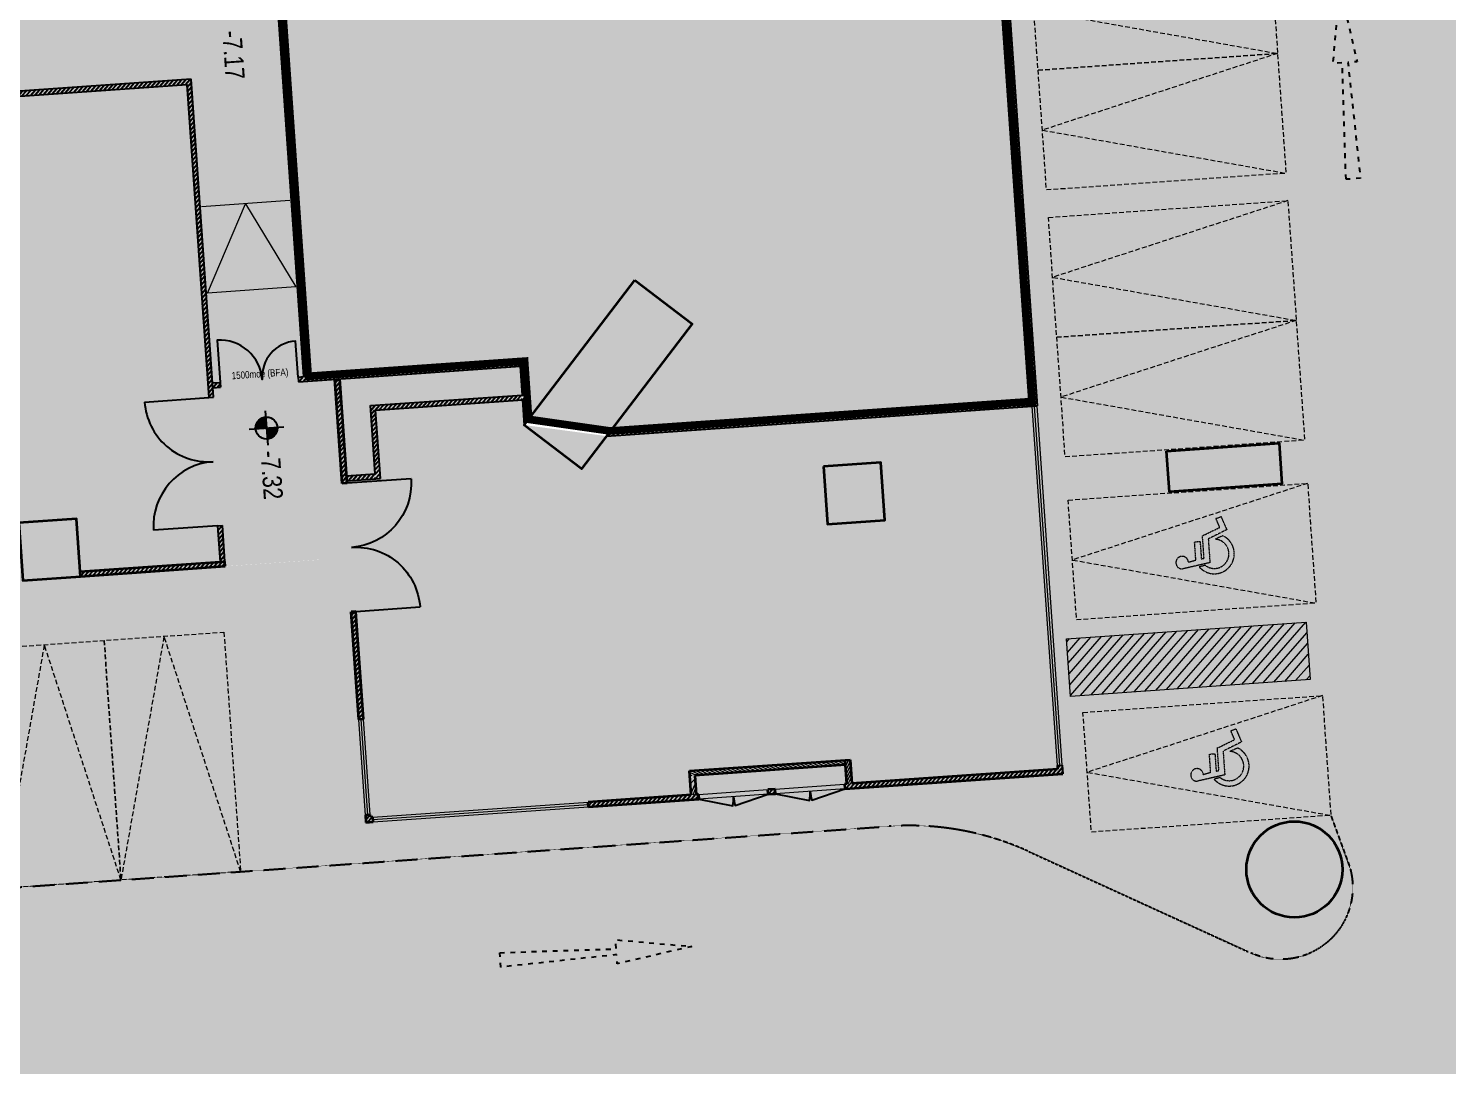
# Model space of a CAD drawing. Header units: millimetres. Extents: x 834311283 to 834708468, y 817882832 to 818197366.
# Drawn here: x 834584024 to 834613586, y 818077712 to 818099307 of the extents above; entities that cross this region are included whole.
import ezdxf

# ---------------------------------------------------------------- set-up
doc = ezdxf.new("R2010")
doc.units = ezdxf.units.MM
doc.header["$LTSCALE"] = 3
for name, pattern in [('ADRG-WORKS-B02$0$Hidden', [2.25, 1, -1.25]), ('B0701', [2.34375, 1.5625, -0.78125]), ('DASHED2', [0.375, 0.25, -0.125]), ('DIVIDE', [1.25, 0.5, -0.25, 0, -0.25, 0, -0.25])]:
    doc.linetypes.add(name, pattern=pattern)
for name, color, linetype in [('_DEVELOPMENT BOUNDARY', 96, 'DIVIDE'), ('_SUBLEASE LINE', 10, 'DIVIDE'), ('ADRG-WORKS-B02$0$ARG832_', 8, 'Continuous'), ('BD-CB-SOLID-DH', 251, 'Continuous'), ('UAJ-00XREF', 7, 'Continuous'), ('UAJ-93ROAD', 7, 'Continuous')]:
    doc.layers.add(name, color=color, linetype=linetype)
for name, color, linetype, lineweight in [('Hatch (LTC&CB)', 252, 'Continuous', 35), ('HATCH-SUBLEASE', 241, 'Continuous', 5), ('UAJ-00ANNO-t', 7, 'Continuous', 5), ('UAJ-05SYMB', 7, 'Continuous', 5), ('UAJ-22INWA', 6, 'Continuous', 35), ('UAJ-22INWA-bw', 3, 'Continuous', 35), ('UAJ-22INWA-h', 251, 'Continuous', 9), ('UAJ-22INWA-rc', 6, 'Continuous', 35), ('UAJ-23FLOR-a', 1, 'Continuous', 13), ('UAJ-23FLOR-h', 251, 'Continuous', 9), ('UAJ-24STAI-a', 9, 'Continuous', 13), ('UAJ-28STRU', 6, 'Continuous', 35), ('UAJ-32INFR', 7, 'Continuous', 25), ('UAJ-57AIR', 1, 'Continuous', 13)]:
    doc.layers.add(name, color=color, linetype=linetype, lineweight=lineweight)
doc.layers.add('UAJ-01LAYO-$', color=32, linetype='Continuous', lineweight=5, plot=False)
doc.styles.add('3A35X-MAGP-P-B02-0$0$Kowloon_standard', font='arial.ttf', dxfattribs={"width": 0.8, "height": 2.5})
doc.styles.add('Kowloon_standard', font='arial.ttf', dxfattribs={"width": 0.8, "height": 2.5})
pattern_1 = [(48.98824288196197, (834613589.6535773, 818127405.0974233), (-47.91550873736223, 41.6695815006554), [])]
pattern_2 = [(48.98824288196197, (833573439.664471, 817701771.387095), (-47.91550873736223, 41.6695815006554), [])]
pattern_3 = [(48.99352336538665, (834571418.315002, 818089075.3701197), (-47.9193488784115, 41.66516534311465), [])]

# ---------------------------------------------------------------- blocks, each defined once
blk = doc.blocks.new('ADRG-WORKS-B02$0$AR-01_1')
at = {"linetype": 'ByBlock', "lineweight": -2}
blk.add_hatch(color=0, dxfattribs=at).paths.add_polyline_path([(-4.572, 0), (-1.828800000014193, 73.914), (-7.620000000014193, 73.914), (7.0967e-12, 121.92), (7.62000000002129, 73.91400000004259), (1.8288, 73.914), (4.571999999992904, 1.41934e-11)])
at = {"color": 0, "linetype": 'ByBlock', "lineweight": -2, "flags": 128}
blk.add_lwpolyline([(4.571999999992904, 1.41934e-11), (1.828799999992903, 73.9139999999858), (7.620000000007098, 73.9140000000142), (7.0967e-12, 121.92), (-7.62, 73.914), (-1.828800000007096, 73.914), (-4.572, -1.41934e-11), (4.571999999992904, 1.41934e-11)], close=True, dxfattribs=at)
blk = doc.blocks.new('ADRG-WORKS-B02$0$car2x5_2')
at = {"layer": 'UAJ-05SYMB', "linetype": 'DASHED2', "lineweight": -2, "ltscale": 4, "flags": 128}
blk.add_lwpolyline([(0, 4.435e-13), (-8.871e-13, 152.4000000000004), (76.19999999999912, 152.4000000000004), (76.2, 4.435e-13), (0, 4.435e-13)], close=True, dxfattribs=at)
blk.add_lwpolyline([(-8.871e-13, 152.4000000000004), (38.1, 4.435e-13), (76.19999999999912, 152.4000000000004)], dxfattribs=at)
blk = doc.blocks.new('*U163')
at = {"layer": 'UAJ-22INWA-h'}
h = blk.add_hatch(dxfattribs=at)
h.set_pattern_fill('ANSI31', color=256, scale=20)
h.set_pattern_definition([(45, (-100.000002216827, 3596.092231312829), (-44.90128060534576, 44.90128060534577), [])])
h.paths.add_polyline_path([(-3.097114813499502e-07, 2098.046170526934), (1.19441978085888e-07, 2498.046061831784), (99.99999821209335, 2498.046061533761), (99.99999825977704, 2098.046170586539)])
at = {"layer": 'UAJ-22INWA'}
for p, q in [((-1.606998694179508e-07, 2098.046170754812), (-3.553009825081219e-08, 2598.046060405723)), ((99.99999828659912, 2498.046061475174), (99.99999824487588, 2098.046170644408))]:
    blk.add_line(p, q, dxfattribs=at)
blk = doc.blocks.new('*U173')
at = {"layer": 'UAJ-22INWA-h'}
h = blk.add_hatch(dxfattribs=at)
h.set_pattern_fill('ANSI31', color=256, scale=20)
h.set_pattern_definition([(45, (-100.0000025565734, 6446.092338810302), (-44.90128060534576, 44.90128060534577), [])])
h.paths.add_polyline_path([(-3.097114813499502e-07, 2098.046170526934), (-2.20304428921736e-07, 5348.046169329256), (99.99999787234694, 5348.046169031233), (99.99999825977704, 2098.046170586539)])
at = {"layer": 'UAJ-22INWA'}
for p, q in [((-1.606998694179508e-07, 2098.046170754812), (-3.752765052584361e-07, 5448.046167903196)), ((99.99999794685272, 5348.046168972646), (99.99999823593518, 2198.046168712182))]:
    blk.add_line(p, q, dxfattribs=at)
blk = doc.blocks.new('*U174')
at = {"layer": 'UAJ-22INWA-h'}
h = blk.add_hatch(dxfattribs=at)
h.set_pattern_fill('ANSI31', color=256, scale=20)
h.set_pattern_definition([(45, (-100.0000022287479, 3696.092233617589), (-44.90128060534576, 44.90128060534577), [])])
h.paths.add_polyline_path([(-3.097114813499502e-07, 2098.046170526934), (1.075210604994936e-07, 2598.046064136544), (99.99999820017243, 2598.046063838521), (99.99999825977704, 2098.046170586539)])
at = {"layer": 'UAJ-22INWA'}
for p, q in [((-1.606998694179508e-07, 2098.046170754812), (-4.149055144359762e-08, 2598.046064094756)), ((99.9999982746782, 2598.046063779934), (99.99999824487588, 2098.046170644408))]:
    blk.add_line(p, q, dxfattribs=at)
blk = doc.blocks.new('DD2675')
at = {"layer": 'UAJ-32INFR'}
for p, q in [((-1.192092895507812e-07, 1.192092895507812e-07), (-1.192092895507812e-07, 1337.5)), ((2674.999999880791, 1337.499999642372), (2674.999999761581, -2.384185791015625e-07))]:
    blk.add_line(p, q, dxfattribs=at)
for centre, radius, start, end in [((-1.192092895507812e-07, 1.192092895507812e-07), 1337.499999988239, 0, 90), ((2674.999999761581, -2.384185791015625e-07), 1337.49999986932, 90, 180)]:
    blk.add_arc(centre, radius, start, end, dxfattribs=at)
blk = doc.blocks.new('D1500MOE (BFA)')
at = {"layer": 'UAJ-32INFR', "flags": 128}
blk.add_lwpolyline([(1630.000000596046, 0.0007719993591308594), (1629.999315142632, 750.0007724761963, 0.4142135515998225), (880.0000001192093, 0.0001140832901000977, 0.4142089849156734), (0.01363801956176758, 880.0000001192093), (-2.384185791015625e-07, 1.192092895507812e-07)], format="xyb", dxfattribs=at)
at = {"layer": 'UAJ-01LAYO-$', "insert": (251.3905324935913, 197.0507344007492), "char_height": 149.9999999999999, "width": 1373.922532418845, "attachment_point": 1, "rotation": 5.22413445735313e-05, "style": 'Kowloon_standard'}
blk.add_mtext('1500moe (BFA)', dxfattribs=at)
blk = doc.blocks.new('DA1450')
at = {"layer": 'UAJ-32INFR', "flags": 128}
blk.add_lwpolyline([(0, 2.384185791015625e-07), (700.2966660261154, 187.6421583890915, -0.06554346351318398), (724.9999998807907, -0.001707553863525391, -0.065543460891712), (749.7042177915573, 187.6420420408249), (1450, -0.003415465354919434)], format="xyb", dxfattribs=at)
blk = doc.blocks.new('GBP-LB02_LEV-6.53')
at = {"layer": 'ADRG-WORKS-B02$0$ARG832_', "linetype": 'Continuous', "lineweight": 0}
h = blk.add_hatch(dxfattribs=at)
h.set_pattern_fill('ANSI31', color=256, scale=49.99999999999999, angle=-5.327429091451391e-14)
h.set_pattern_definition([(48.99890841552186, (834575982.7257329, 818046357.6358316), (-119.8081616115528, 104.1516534254739), [])])
h.paths.add_polyline_path([(834605648.7923542, 818086596.5346544), (834610636.6192496, 818086945.2219964), (834610720.304211, 818085748.1435511), (834605732.4773157, 818085399.456209)])
at = {"layer": 'BD-CB-SOLID-DH'}
h = blk.add_hatch(dxfattribs=at)
h.set_pattern_fill('ANSI31', color=256, scale=20, angle=359.9946671853338, style=0)
h.set_pattern_definition([(48.98824288196197, (1609167721.242395, 1691887083.678134), (-47.91550873736223, 41.6695815006554), [])])
h.paths.add_polyline_path([(834603499.5041922, 818111963.3530496), (834603599.2764528, 818111970.3278958), (834605034.1755714, 818091445.423456), (834604934.4190075, 818091438.4500843)])
h = blk.add_hatch(dxfattribs=at)
h.set_pattern_fill('ANSI31', color=256, scale=20, angle=359.9946671853338, style=0)
h.set_pattern_definition(pattern_1)
h.paths.add_polyline_path([(834589753.7687935, 818092056.260785), (834589853.5547078, 818092063.2365856), (834588566.9140047, 818110468.3109733), (834588467.1130159, 818110461.3341187)])
h = blk.add_hatch(dxfattribs=at)
h.set_pattern_fill('ANSI31', color=256, scale=20, angle=359.9946671853338, style=0)
h.set_pattern_definition(pattern_1)
h.paths.add_polyline_path([(834588065.7840215, 818088957.7790878), (834587966.0189537, 818088950.8048362), (834588018.4409852, 818088200.9196049), (834588118.2067466, 818088207.893905)])
h.paths.add_polyline_path([(834587779.4736887, 818091619.2923969), (834587879.2362884, 818091626.2664763), (834587416.4338214, 818098246.462431), (834582066.8388208, 818097872.4839048), (834582073.8125834, 818097772.7281773), (834587323.6510057, 818098139.7321442)])
h = blk.add_hatch(dxfattribs=at)
h.set_pattern_fill('ANSI31', color=256, scale=20, angle=359.9946671853338, style=0)
h.set_pattern_definition(pattern_1)
h.paths.add_polyline_path([(834589642.0859176, 818092048.4532954), (834589649.0595733, 818091948.6967511), (834594267.4541131, 818092271.5579472), (834594260.4803662, 818092371.3144855)])
h.paths.add_polyline_path([(834588023.028005, 818091835.0246747), (834588016.0543493, 818091934.781219), (834587858.4390211, 818091923.7626987), (834587865.4127682, 818091824.0061609)])
h = blk.add_hatch(dxfattribs=at)
h.set_pattern_fill('ANSI31', color=256, scale=20, angle=359.9946671853338, style=0)
h.set_pattern_definition(pattern_2)
h.paths.add_polyline_path([(834594353.2608062, 818091044.1290482), (834594444.9094671, 818091167.0825862), (834594360.2369074, 818092378.2882326), (834594260.4803663, 818092371.3144853)])
h = blk.add_hatch(dxfattribs=at)
h.set_pattern_fill('ANSI31', color=256, scale=20, angle=359.9946671853338, style=0)
h.set_pattern_definition([(48.98824288196197, (834614238.1155208, 818127450.4298861), (-47.91550873736223, 41.6695815006554), [])])
h.paths.add_polyline_path([(834590561.1310455, 818089829.2671883), (834590660.8737376, 818089836.2398758), (834590508.9907194, 818092008.8125329), (834590409.2491832, 818092001.8398386)])
h.paths.add_polyline_path([(834590847.4257828, 818087167.7527888), (834590747.6816785, 818087160.7800025), (834590904.3905628, 818084919.1599017), (834591004.1358396, 818084926.1329639)])
h = blk.add_hatch(dxfattribs=at)
h.set_pattern_fill('ANSI31', color=256, scale=20, angle=359.9946671853338, style=0)
h.set_pattern_definition([(48.98824288196197, (834618045.3951448, 818127014.879537), (-47.91550873736223, 41.6695815006554), [])])
h.paths.add_polyline_path([(834594316.2703434, 818091573.2621838), (834594309.2965962, 818091673.0187213), (834591149.3352734, 818091452.1131903), (834591156.3475939, 818091352.3551906)])
h = blk.add_hatch(dxfattribs=at)
h.set_pattern_fill('ANSI31', color=256, scale=20, angle=359.9946671853338, style=0)
h.set_pattern_definition(pattern_2)
h.paths.add_polyline_path([(834596065.7529436, 818090818.4532008), (834604934.3585277, 818091438.4366738), (834604927.3841454, 818091538.2022985), (834596146.5726575, 818090924.3562356)])
h = blk.add_hatch(dxfattribs=at)
h.set_pattern_fill('ANSI31', color=256, scale=20, angle=359.9946671853338, style=0)
h.set_pattern_definition([(48.98824288196197, (834614985.2286437, 818126800.9504291), (-47.91550873736223, 41.6695815006554), [])])
h.paths.add_polyline_path([(834591256.1038423, 818091359.3330759), (834591156.362306, 818091352.3603816), (834591255.7378273, 818089930.8296864), (834591355.4820344, 818089937.8025712)])
h = blk.add_hatch(dxfattribs=at)
h.set_pattern_fill('ANSI31', color=256, scale=20, angle=359.9946671853338, style=0)
h.set_pattern_definition([(48.98824288196197, (834614984.8501371, 818125372.4461665), (-47.91550873736223, 41.6695815006554), [])])
h.paths.add_polyline_path([(834591255.7253357, 818089930.8288133), (834591248.7515885, 818090030.5853509), (834590650.2123611, 818089988.7428688), (834590657.1862694, 818089888.9863421)])
h = blk.add_hatch(dxfattribs=at)
h.set_pattern_fill('ANSI31', color=256, scale=20, angle=359.9946671853338, style=0)
h.set_pattern_definition([(48.98824288196197, (834614462.3673751, 818127466.1068106), (-47.91550873736223, 41.6695815006554), [])])
h.paths.add_polyline_path([(834585107.4614295, 818087897.1773435), (834588125.1809819, 818088108.137401), (834588118.2067466, 818088207.8939049), (834585100.4876065, 818087996.934965)])
h = blk.add_hatch(dxfattribs=at)
h.set_pattern_fill('ANSI31', color=256, scale=20, angle=359.99466719, style=0)
h.set_pattern_definition(pattern_3)
h.paths.add_polyline_path([(834601030.4631655, 818083471.813229), (834605569.3807802, 818083789.1229485), (834605557.1776649, 818083963.6814686), (834605457.4090341, 818083956.706876), (834605462.650323, 818083881.9056938), (834601023.4889106, 818083571.5783429)])
h = blk.add_hatch(dxfattribs=at)
h.set_pattern_fill('ANSI31', color=256, scale=20, angle=359.9946671853338, style=0)
h.set_pattern_definition([(48.99352336072038, (834571418.315002, 818089075.3701197), (-47.91934887501822, 41.66516534701728), [])])
h.paths.add_polyline_path([(834595692.9739866, 818083098.6764289), (834597987.8892802, 818083259.1065005), (834597980.9153234, 818083358.86735), (834595686.0000298, 818083198.4372784)])
h = blk.add_hatch(dxfattribs=at)
h.set_pattern_fill('ANSI31', color=256, scale=20, angle=359.99466719, style=0)
h.set_pattern_definition(pattern_3)
h.paths.add_polyline_path([(834599434.3586711, 818083360.2316773), (834599583.9934876, 818083370.6921611), (834599577.0198157, 818083470.4489349), (834599427.3849992, 818083459.9884511)])
h = blk.add_hatch(dxfattribs=at)
h.set_pattern_fill('ANSI31', color=256, scale=20, angle=359.9946671853338, style=0)
h.set_pattern_definition([(48.98824288196197, (834614933.0355579, 818118226.4694194), (-47.91550873736223, 41.6695815006554), [])])
h.paths.add_polyline_path([(834591203.9107565, 818082784.8520662), (834591196.9370092, 818082884.6086037), (834591147.1009582, 818082881.1241682), (834591143.5779642, 818082931.0004252), (834591043.8566991, 818082924.0285283), (834591054.3180879, 818082774.3932621)])
at = {"layer": 'UAJ-23FLOR-h'}
h = blk.add_hatch(dxfattribs=at)
h.set_pattern_fill('EARTH', color=256, scale=180, angle=45)
h.set_pattern_definition([(48.99890852994428, (833819452.4835471, 817786003.3590384), (-112.7268621600291, 1612.510668041472), [1143, -1143]), (48.99890852994428, (833819129.0015101, 817786284.568502), (-112.7268621600291, 1612.510668041472), [1143, -1143]), (48.99890852994428, (833818805.5194733, 817786565.7779655), (-112.7268621600291, 1612.510668041472), [1143, -1143]), (138.9989085299443, (833818791.4286155, 817786767.341799), (-1612.510668041472, -112.7268621600291), [1143, -1143]), (138.9989085299443, (833819072.638079, 817787090.823836), (-1612.510668041472, -112.7268621600291), [1143, -1143]), (138.9989085299443, (833819353.8475426, 817787414.3058729), (-1612.510668041472, -112.7268621600291), [1143, -1143])])
h.paths.add_polyline_path([(834607546.489914, 818192773.8916651), (834673232.9368618, 818197365.8780692), (834691373.7887626, 817937868.569913), (834685588.4607487, 817937127.6430434), (834685105.737498, 817940896.857602), (834650587.6674813, 817936476.1289068), (834651070.3907301, 817932706.9143615), (834551919.0352749, 817920008.601796), (834482026.6875536, 817893354.505612), (834383075.7475835, 817886437.076049), (834441506.4995006, 817949096.3580177), (834458453.7500002, 817967379.2999998), (834478637.6000003, 817989841.6999999), (834483448.3000003, 817995421.2999997), (834489786.8000002, 818002934.0999999), (834500656.3000004, 818016266.1), (834508244.2000003, 818025929.9), (834515683.5000002, 818035708.4999999), (834523692.1500002, 818046595.75), (834532219.3000002, 818058623.75), (834546606.4000003, 818080041.6), (834556456.7000003, 818095618.3000001), (834568418.3000003, 818115665.3), (834578621.5500003, 818133890.65), (834588349.1000003, 818152374.5), (834599172.5000002, 818174435.3000001)])
h.paths.add_polyline_path([(834640304.9205754, 818055632.724982), (834646290.8670971, 818056051.8197085), (834642791.68405, 818105910.8518904), (834636806.9000093, 818105492.4693737), (834634251.8150861, 818142031.4177986), (834610016.1973183, 818140337.1580075), (834609788.3040171, 818143597.0764725), (834587768.8782567, 818140310.2094649), (834567220.9581476, 818104369.6835257), (834565437.03285, 818101393.3793707), (834564610.1881045, 818100023.5882319), (834562784.5789996, 818096938.6312524), (834556654.2675333, 818087090.8253415), (834555720.087261, 818085606.747942), (834554860.1115384, 818084257.5104698), (834550875.6697745, 818078006.2196822), (834545204.9353101, 818069586.3739132), (834542258.3943995, 818065225.6315111), (834541362.7922996, 818063899.7744757), (834537651.0516131, 818058368.7728037), (834531077.6581107, 818048811.4306496), (834524249.2454296, 818039614.411969), (834520784.8111324, 818034888.8899139), (834515055.3396788, 818027075.672479), (834507323.9410119, 818017200.0913588), (834503054.2627076, 818011761.6223992), (834508701.854493, 817930984.42202), (834535271.705267, 817933687.1625333), (834599034.8614085, 817940173.2834697), (834631909.3504056, 817943517.3124893), (834645776.1065576, 817944927.9001964), (834645137.4445837, 817954063.3931775), (834645032.8383249, 817955559.7412419), (834644307.9897524, 817965928.697765), (834644203.3835472, 817967425.0458288), (834643505.5806562, 817977406.6319067), (834643400.9743955, 817978902.9799666), (834642523.6623843, 817991452.5625781), (834642419.056123, 817992948.9106454), (834641155.0647764, 818011283.8032656), (834643398.9266214, 818011440.903013)], flags=16)
h.paths.add_polyline_path([(834450838.26049, 817950881.8800887), (834498826.0982957, 817954236.5978773), (834500064.56546, 817936519.6245999), (834506621.1639228, 817936977.9811146), (834507095.3787206, 817930194.5365381), (834500538.7478187, 817929736.1777552), (834500559.3027261, 817929436.8825322), (834452571.8298296, 817926082.1901612)], flags=16)
at = {"layer": 'ADRG-WORKS-B02$0$ARG832_', "linetype": 'Continuous', "lineweight": 0, "elevation": -1.568151264397238e-07}
blk.add_lwpolyline([(834605648.7923542, 818086596.5346544), (834610636.6192496, 818086945.2219964), (834610720.304211, 818085748.1435511), (834605732.4773157, 818085399.456209)], close=True, dxfattribs=at)
at = {"layer": 'UAJ-22INWA-bw', "lineweight": -3}
for p, q in [((834588467.1130158, 818110461.3341186), (834589753.7687933, 818092056.260785)), ((834588573.8432825, 818110368.5510017), (834589853.5547078, 818092063.2365857)), ((834587416.4338213, 818098246.4624307), (834581418.4213308, 818097827.1544515)), ((834582073.812614, 818097772.7277415), (834587323.6510056, 818098139.732144)), ((834587323.6510056, 818098139.732144), (834587779.4736886, 818091619.2923971)), ((834587879.2362884, 818091626.2664763), (834587416.4338213, 818098246.4624307)), ((834589649.0595735, 818091948.6967511), (834594267.4541132, 818092271.5579475)), ((834589853.5547078, 818092063.2365856), (834594360.2369039, 818092378.2882324)), ((834594267.4541131, 818092271.5579472), (834594309.2965953, 818091673.0187201)), ((834594444.9094671, 818091167.082586), (834594360.2369038, 818092378.2882321)), ((834587858.439021, 818091923.7626988), (834588016.0543493, 818091934.781219)), ((834587865.4127682, 818091824.0061609), (834588023.0280052, 818091835.0246748)), ((834588016.0543493, 818091934.7812189), (834588023.0280052, 818091835.0246748)), ((834589642.0859176, 818092048.4532955), (834589753.7687935, 818092056.260785)), ((834589642.0859677, 818092048.4525799), (834589649.0595735, 818091948.6967511)), ((834587779.4736589, 818091619.292395), (834587879.2362884, 818091626.2664763)), ((834591149.3733962, 818091452.1158553), (834594309.2965953, 818091673.0187201)), ((834591256.1038421, 818091359.3330758), (834594316.2703424, 818091573.2621822)), ((834594316.2703422, 818091573.2621822), (834594353.2608062, 818091044.1290481)), ((834604927.4040673, 818091538.2036911), (834596146.5726573, 818090924.3562355)), ((834591248.7515885, 818090030.585351), (834591149.3733962, 818091452.1158553)), ((834591355.4820344, 818089937.8025713), (834591256.1038421, 818091359.3330758)), ((834596065.7529436, 818090818.4532007), (834604934.3779701, 818091438.4472157)), ((834590650.2123611, 818089988.7428688), (834591248.7515885, 818090030.585351)), ((834590657.1862693, 818089888.9863421), (834591355.4820344, 818089937.8025713)), ((834587966.0189536, 818088950.804836), (834588065.7840216, 818088957.7790877)), ((834587966.0189536, 818088950.8048359), (834588018.4409852, 818088200.9196047)), ((834588118.2067466, 818088207.8939049), (834588065.7840216, 818088957.7790877))]:
    blk.add_line(p, q, dxfattribs=at)
at = {"layer": 'UAJ-22INWA-rc', "lineweight": -3}
for p, q in [((834603499.5054754, 818111963.3531393, 4.564546374040907e-07), (834604934.3779701, 818091438.4472157, 4.564546374040907e-07)), ((834604934.3779702, 818091438.4472156), (834605034.1408305, 818091445.4214045)), ((834605457.4090341, 818083956.7068762), (834605557.1776649, 818083963.6814685)), ((834605557.1776649, 818083963.6814686, 4.56454637642878e-07), (834605569.3807802, 818083789.1229486, 4.56456982433906e-07))]:
    blk.add_line(p, q, dxfattribs=at)
at = {"layer": 'UAJ-22INWA-rc'}
for p, q in [((834590561.1176012, 818089829.2662485), (834590409.2345967, 818092001.8387122)), ((834590660.8737372, 818089836.2398758), (834590508.9907193, 818092008.8125328)), ((834590660.8804868, 818089836.2403477), (834590561.1176012, 818089829.2662485)), ((834585100.4876065, 818087996.934965), (834588118.2067466, 818088207.8939049)), ((834585107.4613535, 818087897.1784272), (834588125.1809819, 818088108.1374012)), ((834588125.1809819, 818088108.1374011), (834588118.2067466, 818088207.8939049)), ((834590847.4257827, 818087167.7527888), (834590747.6696466, 818087160.7791612)), ((834590904.379717, 818084919.1591434), (834590747.6696466, 818087160.7791612)), ((834591004.1358396, 818084926.132964), (834590847.4257824, 818087167.7527887)), ((834591004.1358396, 818084926.132964), (834590904.379717, 818084919.1591434)), ((834605462.650323, 818083881.905694), (834601173.1246706, 818083582.0305455)), ((834605457.4209682, 818083956.7077105), (834605462.6503232, 818083881.9056942)), ((834601073.3681415, 818083575.0566965), (834601023.4895117, 818083571.5697466)), ((834601023.4895117, 818083571.5697466), (834601030.463131, 818083471.813724)), ((834601030.4631656, 818083471.8132291), (834605569.3807802, 818083789.1229485)), ((834597831.2808934, 818083348.4066019), (834595686.023099, 818083198.4344249)), ((834595692.9739866, 818083098.6764292), (834597987.8889729, 818083259.1108965)), ((834597980.9153235, 818083358.8673499), (834597931.0374223, 818083355.3804508)), ((834597980.9153235, 818083358.86735), (834597987.8890076, 818083259.1104015)), ((834599577.0198157, 818083470.448935), (834599427.3850195, 818083459.9881613)), ((834599434.3586609, 818083360.231821), (834599427.3850192, 818083459.9881611)), ((834599434.3586711, 818083360.2316775), (834599583.9934675, 818083370.692448)), ((834599583.9934675, 818083370.6924479), (834599577.0198156, 818083470.4489348)), ((834595692.9985086, 818083098.6564248), (834595686.023108, 818083198.4342991)), ((834591143.6140043, 818082931.0024316), (834591043.8566991, 818082924.0285283)), ((834591043.856699, 818082924.0285283), (834591054.3180879, 818082774.3932623)), ((834591054.3180424, 818082774.3939122), (834591203.9531224, 818082784.8547025)), ((834591147.1010047, 818082881.1235051), (834591143.6140043, 818082931.0024316)), ((834591196.9792236, 818082884.6110928), (834591147.1009582, 818082881.1241683)), ((834591203.9531224, 818082784.8547025), (834591196.9792236, 818082884.6110928))]:
    blk.add_line(p, q, dxfattribs=at)
at = {"layer": 'UAJ-22INWA-rc', "lineweight": -3, "elevation": 4.564546374040907e-07}
blk.add_lwpolyline([(834603599.2764528, 818111970.3278958), (834605034.1408305, 818091445.4214045)], dxfattribs=at)
at = {"layer": 'UAJ-23FLOR-a', "linetype": 'Continuous', "ltscale": 4}
for p, q in [((834589472.574129, 818095720.5721897), (834587627.0929314, 818095591.5588958)), ((834587752.6203828, 818093795.9412141), (834588549.8335301, 818095656.0655427)), ((834588549.8335301, 818095656.0655427), (834589598.0983938, 818093924.954285)), ((834589598.1015804, 818093924.954508), (834587752.6203828, 818093795.9412141))]:
    blk.add_line(p, q, dxfattribs=at)
at = {"layer": 'UAJ-23FLOR-a'}
for p, q in [((834599577.0198157, 818083470.4489349), (834601023.4895117, 818083571.5697466)), ((834597980.9153234, 818083358.8673499), (834599427.3850191, 818083459.988161)), ((834599434.3586609, 818083360.231821), (834597987.8890074, 818083259.1104015)), ((834601030.4631655, 818083471.813229), (834599583.9934773, 818083370.6923046))]:
    blk.add_line(p, q, dxfattribs=at)
at = {"layer": 'UAJ-24STAI-a', "linetype": 'DASHED2', "elevation": 1.568151264397244e-07}
for points in [[(834608341.8425683, 818088237.4133054), (834608315.3616955, 818088616.2108493), (834608430.6697714, 818088624.2717916), (834608455.9980607, 818088261.961185), (834608513.0590601, 818088274.2339417), (834608480.2437809, 818088743.6426255), (834608840.5011752, 818088917.8003165), (834608761.3129787, 818089102.5888405), (834608866.1106422, 818089142.9826653), (834608984.4730921, 818088869.8787597), (834608600.7001843, 818088677.5769993), (834608635.244289, 818088183.4378852), (834608065.1389233, 818088052.5291563, -2.380982309062023), (834608187.6892812, 818088193.5017854), (834608341.8425684, 818088237.4133056)], [(834608539.9096906, 818088127.13807), (834608413.6204388, 818088094.1798333, 1.230659445790453), (834608905.2714559, 818088742.4973749), (834608741.9247446, 818088670.8821443, -1.366562038541766), (834608539.9096909, 818088127.1380702)], [(834608650.7795558, 818083818.1987617), (834608624.298683, 818084196.9963056), (834608739.606759, 818084205.0572479), (834608764.9350482, 818083842.7466413), (834608821.9960476, 818083855.019398), (834608789.1807684, 818084324.4280818), (834609149.4381627, 818084498.5857728), (834609070.2499663, 818084683.3742968), (834609175.0476297, 818084723.7681216), (834609293.4100796, 818084450.664216), (834608909.6371719, 818084258.3624556), (834608944.1812766, 818083764.2233415), (834608374.0759108, 818083633.3146126, -2.380982309062023), (834608496.6262687, 818083774.2872417), (834608650.7795559, 818083818.1987619)], [(834608848.8466781, 818083707.9235263), (834608722.5574263, 818083674.9652896, 1.230659445790453), (834609214.2084434, 818084323.2828312), (834609050.8617321, 818084251.6676006, -1.366562038541766), (834608848.8466784, 818083707.9235265)]]:
    blk.add_lwpolyline(points, format="xyb", dxfattribs=at)
at = {"layer": 'UAJ-57AIR'}
for p, q in [((834605457.4218974, 818083956.7073982), (834604934.4190336, 818091438.4497089)), ((834605507.3001664, 818083960.1942718), (834604984.2973026, 818091441.9365826)), ((834605557.1784352, 818083963.6811452), (834605034.1755714, 818091445.423456)), ((834591043.8578678, 818082924.0229447), (834590904.2680919, 818084919.1461877, -1.456961578466531e-06)), ((834591093.735936, 818082927.5126882), (834590954.1461601, 818084922.6359311, -1.456961578466531e-06)), ((834591143.6140043, 818082931.0024316), (834591004.0242283, 818084926.1256746, -1.456961578466531e-06)), ((834591196.9792705, 818082884.611233), (834595686.0001347, 818083198.4329597, -1.456952203289121e-06)), ((834591200.4661964, 818082834.7329677), (834595689.4870607, 818083148.5546944, -1.456952203289121e-06)), ((834591203.9531224, 818082784.8547025), (834595692.9739866, 818083098.6764292, -1.456952203289121e-06))]:
    blk.add_line(p, q, dxfattribs=at)
at = {"layer": 'UAJ-93ROAD', "linetype": 'B0701'}
blk.add_line((834611153.4678656, 818082921.4147211), (834611547.433345, 818081845.570292), dxfattribs=at)
blk.add_lwpolyline([(834561520.108121, 818066825.9236832), (834561170.7212464, 818071823.756551, -0.4142135730705641), (834568593.3448067, 818080362.1793654), (834601955.1818275, 818082694.4264007, -0.1251361485161085), (834604864.8035233, 818082167.4165007), (834609428.9149348, 818080084.3634968)], format="xyb", dxfattribs=at)
at = {"layer": 'UAJ-93ROAD', "linetype": 'B0701', "extrusion": (0, 0, -1)}
blk.add_arc((-834610108.122646, 818081423.2141485), 1500.000000048813, 163.6460248999406, 294.5318789894837, dxfattribs=at)
at = {"layer": 'ADRG-WORKS-B02$0$ARG832_', "linetype": 'Continuous', "lineweight": 0}
for p, xscale, yscale, zscale, rotation in [((834604882.3253342, 818100930.0214252), 32.80839895010536, 32.80839895010536, 32.80839895010536, 273.9989085254152), ((834605056.6690102, 818098436.1079779), 32.80839895010536, 32.80839895010536, 32.80839895010536, 273.9989085254152), ((834605270.9092335, 818095371.4910941), 32.80839895010536, 32.80839895010536, 32.80839895010536, 273.9989085254152), ((834605445.252909, 818092877.5776467), 32.80839895010536, 32.80839895010536, 32.80839895010536, 273.9989085254152), ((834605682.3603077, 818089485.8553606), 32.80839895010537, 32.80839895010537, 32.80839895010537, 273.9989085254151), ((834585603.0209011, 818086563.4889586), 32.8083989501057, 32.8083989501057, 32.8083989501057, 183.9989085254153), ((834588096.9343483, 818086737.8326346), 32.8083989501057, 32.8083989501057, 32.8083989501057, 183.9989085254153), ((834605991.2972952, 818085066.6408169), 32.80839895010537, 32.80839895010537, 32.80839895010537, 273.9989085254151)]:
    blk.add_blockref('ADRG-WORKS-B02$0$car2x5_2', p, dxfattribs=dict(at, xscale=xscale, yscale=yscale, zscale=zscale, rotation=rotation))
at = {"layer": 'UAJ-22INWA'}
for name, p, rotation in [('*U173', (834595703.4739226, 818083700.8770409), 273.9989085757725), ('*U163', (834597977.593305, 818081255.4686725), 3.998908511780886), ('*U174', (834601219.680785, 818081482.1154503), 3.998908511780886)]:
    blk.add_blockref(name, p, dxfattribs=dict(at, rotation=rotation))
at = {"layer": 'UAJ-32INFR'}
for name, p, rotation in [('D1500MOE (BFA)', (834588016.0543495, 818091934.7812189), 3.998856175386646), ('DD2675', (834587966.0189537, 818088950.8048362), 93.99885617538663)]:
    blk.add_blockref(name, p, dxfattribs=dict(at, rotation=rotation))
at = {"layer": 'UAJ-32INFR', "xscale": -1}
for name, p, rotation in [('DD2675', (834590847.4257826, 818087167.752789), 273.9988561862446), ('DA1450', (834597987.8890074, 818083259.1104017), 183.9988562466593), ('DA1450', (834599583.9934773, 818083370.6923048), 183.9988562466593)]:
    blk.add_blockref(name, p, dxfattribs=dict(at, rotation=rotation))
at = {"layer": 'UAJ-93ROAD', "linetype": 'ADRG-WORKS-B02$0$Hidden', "xscale": -32.80839895010536, "yscale": 32.80839895010536}
for p, zscale, rotation in [((834611619.5394467, 818096174.9661415), 32.80839895010537, 3.99890852625637), ((834593852.6613901, 818079912.5751522), 32.80839895010535, 273.9989085254152)]:
    blk.add_blockref('ADRG-WORKS-B02$0$AR-01_1', p, dxfattribs=dict(at, zscale=zscale, rotation=rotation))
blk = doc.blocks.new('GBP-STR-B02-L1')
at = {"layer": 'UAJ-28STRU', "ltscale": 2, "flags": 128}
for points in [[(834596657.2213469, 818094066.0107203), (834597849.6537728, 818093156.0080228), (834595544.3136059, 818090135.1792103), (834594351.8811799, 818091045.1819078)], [(834607731.1754198, 818090506.2186562), (834610075.4540542, 818090670.1017942), (834610134.730934, 818089822.1712269), (834607790.4522991, 818089658.2880864)]]:
    blk.add_lwpolyline(points, close=True, dxfattribs=at)
for points in [[(834600585.8005867, 818090182.0967964), (834600669.5393578, 818088985.0221041), (834601866.5940492, 818089068.7378665), (834601782.876783, 818090265.8140627), (834600585.8220917, 818090182.0983002)], [(834583826.6678911, 818089010.5373572), (834583910.4066622, 818087813.462665), (834585107.4613537, 818087897.1784273), (834585023.7440875, 818089094.2546235), (834583826.6893961, 818089010.538861)]]:
    blk.add_lwpolyline(points, dxfattribs=at)
at = {"layer": 'UAJ-28STRU', "ltscale": 2}
blk.add_circle((834610395.1396514, 818081795.7906553), 1000.000000000005, dxfattribs=at)

msp = doc.modelspace()

# ---------------------------------------------------------------- hatches: boundary and pattern name
h = msp.add_hatch(color=256)
h.dxf.hatch_style = 1
h.paths.add_polyline_path([(834588984.2854874, 818090986.4538214), (834588968.3092506, 818091214.987209, 0.4142135623730951), (834588755.7520999, 818090970.4775846)])
h = msp.add_hatch(color=256)
h.dxf.hatch_style = 1
h.paths.add_polyline_path([(834589212.818875, 818091002.4300582), (834588984.2854874, 818090986.4538214), (834589000.2617242, 818090757.9204339, 0.4142135623730951)])
at = {"layer": 'Hatch (LTC&CB)'}
h = msp.add_hatch(color=256, dxfattribs=at)
h.dxf.hatch_style = 1
h.paths.add_polyline_path([(834580720.5505173, 818108358.215915), (834581346.3054581, 818099412.8326279), (834587355.6501268, 818099832.9228729), (834586513.5655628, 818111878.5902817), (834593090.0722554, 818112338.3385379), (834592853.4270719, 818115723.448801), (834592754.139494, 818115716.5078379), (834592645.6418183, 818117261.7809111), (834585910.0687612, 818116793.6042888), (834584138.0198191, 818113718.586615)], flags=16)
edge = h.paths.add_edge_path()
edge.add_line((834595699.6596316, 818117742.4536539), (834595837.5423474, 818118350.9485564))
edge.add_line((834595837.5423474, 818118350.9485564), (834597125.3930976, 818117853.402819))
edge.add_line((834597125.3930976, 818117853.402819), (834597253.2191873, 818116025.0135952))
edge.add_line((834597253.2191873, 818116025.0135952), (834598450.2976843, 818116108.6985625))
edge.add_line((834598450.2976843, 818116108.6985625), (834598029.2806151, 818122128.5962024))
edge.add_line((834598029.2806151, 818122128.5962024), (834596912.0544093, 818122050.4595428))
edge.add_line((834596912.0544093, 818122050.4595428), (834593854.8662881, 818121836.772436))
edge.add_line((834593854.8662881, 818121836.772436), (834593804.6593692, 818122555.0129871))
edge.add_line((834593804.6593692, 818122555.0129871), (834589038.1862555, 818122221.8040444))
edge.add_line((834589038.1862555, 818122221.8040444), (834591205.1325626, 818125982.072159))
edge.add_line((834591205.1325626, 818125982.072159), (834595664.2354412, 818133719.9059334))
edge.add_line((834595664.2354412, 818133719.9059334), (834598083.0012625, 818133879.1666163))
edge.add_line((834598083.0012625, 818133879.1666163), (834598030.0179212, 818134637.1226349))
edge.add_line((834598030.0179212, 818134637.1226349), (834606931.1862963, 818135359.6309593))
edge.add_line((834606931.1862963, 818135359.6309593), (834606697.566341, 818138701.4668185))
edge.add_arc((834607246.2272997, 818138739.822427), 550.0000002308886, 94.01917552996838, 183.9989085145046, ccw=False)
edge.add_line((834607207.6776178, 818139288.4697839), (834610075.4480458, 818139489.6011008))
edge.add_line((834610075.4480458, 818139489.6011008), (834609788.304017, 818143597.0764726))
edge.add_line((834609788.304017, 818143597.0764726), (834587769.571831, 818140310.3131735))
edge.add_line((834587769.571831, 818140310.3131735), (834584805.5374105, 818135090.8392593))
edge.add_line((834584805.5374105, 818135090.8392593), (834579233.5889099, 818125278.3079808))
edge.add_line((834579233.5889099, 818125278.3079808), (834575703.7422601, 818119134.41848))
edge.add_line((834575703.7422601, 818119134.41848), (834571220.6656611, 818111331.3846017))
edge.add_line((834571220.6656611, 818111331.3846017), (834567220.9620502, 818104369.6795435))
edge.add_line((834567220.9620502, 818104369.6795435), (834565437.0367523, 818101393.3753885))
edge.add_line((834565437.0367523, 818101393.3753885), (834564610.192007, 818100023.5842496))
edge.add_line((834564610.192007, 818100023.5842496), (834561579.0016899, 818095001.9670159))
edge.add_line((834561579.0016899, 818095001.9670159), (834556654.2716097, 818087090.821251))
edge.add_line((834556654.2716097, 818087090.821251), (834555720.0911633, 818085606.7439599))
edge.add_line((834555720.0911633, 818085606.7439599), (834554860.1155381, 818084257.5064257))
edge.add_line((834554860.1155381, 818084257.5064257), (834553942.1014596, 818082817.2111235))
edge.add_line((834553942.1014596, 818082817.2111235), (834559777.5423065, 818078809.6794236))
edge.add_line((834559777.5423065, 818078809.6794236), (834564743.0973791, 818086869.6070931))
edge.add_line((834564743.0973791, 818086869.6070931), (834564750.6052372, 818086762.210322))
edge.add_line((834564750.6052372, 818086762.210322), (834564812.3006849, 818085879.6827158))
edge.add_line((834564812.3006849, 818085879.6827158), (834565966.6079293, 818085960.3776448))
edge.add_line((834565966.6079293, 818085960.3776448), (834566366.0916157, 818086586.9873358))
edge.add_line((834566366.0916157, 818086586.9873358), (834571387.2940344, 818086938.0032821))
edge.add_line((834571387.2940344, 818086938.0032821), (834571226.2004777, 818089242.3793073))
edge.add_line((834571226.2004777, 818089242.3793073), (834572187.3071525, 818089309.5671521))
edge.add_line((834572187.3071525, 818089309.5671521), (834573788.8959597, 818091821.6967831))
edge.add_line((834573788.8959597, 818091821.6967831), (834570732.4402024, 818093770.3162836))
edge.add_line((834570732.4402024, 818093770.3162836), (834572926.8551253, 818097212.3075886))
edge.add_line((834572926.8551253, 818097212.3075886), (834574442.9235829, 818096604.2664346))
edge.add_line((834574442.9235829, 818096604.2664346), (834575330.8453596, 818097960.2247905))
edge.add_line((834575330.8453596, 818097960.2247905), (834574342.1162754, 818096455.8844832))
edge.add_line((834574342.1162754, 818096455.8844832), (834576100.0371819, 818095809.5109164))
edge.add_line((834576100.0371819, 818095809.5109164), (834574490.1517923, 818093283.9599861))
edge.add_line((834574490.1517923, 818093283.9599861), (834576180.6050237, 818092206.2246094))
edge.add_line((834576180.6050237, 818092206.2246094), (834573977.2236624, 818088750.1692343))
edge.add_line((834573977.2236624, 818088750.1692343), (834574090.6963835, 818087126.9893564))
edge.add_line((834574090.6963835, 818087126.9893564), (834590120.2932334, 818088247.6092162))
edge.add_line((834590120.2932334, 818088247.6092162), (834589860.5287758, 818091963.48007))
edge.add_line((834589860.5287758, 818091963.48007), (834589760.7425408, 818091956.5042471))
edge.add_line((834589760.7425408, 818091956.5042471), (834588467.1130158, 818110461.3341186))
edge.add_line((834588467.1130158, 818110461.3341186), (834603530.881107, 818111514.4218019))
edge.add_line((834603530.881107, 818111514.4218019), (834603422.7837118, 818113060.6743189))
edge.add_line((834603422.7837118, 818113060.6743189), (834594636.5589463, 818112446.449818))
edge.add_line((834594636.5589463, 818112446.449818), (834594225.925149, 818118317.8403535))
edge.add_line((834594225.925149, 818118317.8403535), (834595699.6596316, 818117742.4536539))
h = msp.add_hatch(color=256, dxfattribs=at)
h.dxf.hatch_style = 1
edge = h.paths.add_edge_path()
edge.add_line((834603046.7342024, 818120570.3998559), (834603570.3989224, 818113071.6161147))
edge.add_line((834603570.3989224, 818113071.6161147), (834603520.5354689, 818113068.1339855))
edge.add_line((834603520.5354689, 818113068.1339855), (834605030.516391, 818091445.7942588))
edge.add_line((834605030.516391, 818091445.7942588), (834596062.0838633, 818090819.489886))
edge.add_line((834596062.0838633, 818090819.489886), (834594349.4260094, 818091047.9047761))
edge.add_line((834594349.4260094, 818091047.9047761), (834594263.8925917, 818092272.7277328))
edge.add_line((834594263.8925917, 818092272.7277328), (834589856.9444636, 818091964.9760431))
edge.add_line((834589856.9444636, 818091964.9760431), (834590117.7413924, 818088245.1875268))
edge.add_line((834590117.7413924, 818088245.1875268), (834566363.5397747, 818086584.5656464))
edge.add_line((834566363.5397747, 818086584.5656464), (834565962.5765126, 818085963.6377326))
edge.add_line((834565962.5765126, 818085963.6377326), (834564808.266138, 818085883.0326952))
edge.add_line((834564808.266138, 818085883.0326952), (834564739.1361034, 818086872.9621922))
edge.add_line((834564739.1361034, 818086872.9621922), (834559772.9844744, 818078813.4020791))
edge.add_line((834559772.9844744, 818078813.4020791), (834559652.8866382, 818078627.3454379))
edge.add_line((834559652.8866382, 818078627.3454379), (834555591.6924698, 818072335.7071383))
edge.add_line((834555591.6924698, 818072335.7071383), (834556600.5690768, 818057888.7779672))
edge.add_line((834556600.5690768, 818057888.7779672), (834583392.4716997, 818059759.7446966))
edge.add_line((834583392.4716997, 818059759.7446966), (834583740.6725191, 818054773.5724065))
edge.add_line((834583740.6725191, 818054773.5724065), (834585729.8683645, 818054912.4844978))
edge.add_line((834585729.8683645, 818054912.4844978), (834585918.6277006, 818052209.5961987))
edge.add_line((834585918.6277006, 818052209.5961987), (834593655.2105064, 818052750.4426683))
edge.add_line((834593655.2105064, 818052750.4426683), (834593524.6457539, 818054626.4053789))
edge.add_line((834593524.6457539, 818054626.4053789), (834595685.2663698, 818054828.1922395))
edge.add_line((834595685.2663698, 818054828.1922395), (834595642.1075437, 818055445.5608972))
edge.add_line((834595642.1075437, 818055445.5608972), (834603574.1679742, 818055999.5646086))
edge.add_line((834603574.1679742, 818055999.5646086), (834603593.1649302, 818055727.8210908))
edge.add_line((834603593.1649302, 818055727.8210908), (834609149.8283305, 818056113.051147))
edge.add_line((834609149.8283305, 818056113.051147), (834609961.6811628, 818044499.60886))
edge.add_line((834609961.6811628, 818044499.60886), (834607597.4890233, 818044334.3336987))
edge.add_line((834607597.4890233, 818044334.3336987), (834607738.3492788, 818042319.2509434))
edge.add_line((834607738.3492788, 818042319.2509434), (834607188.834614, 818042280.8352567))
edge.add_line((834607188.834614, 818042280.8352567), (834607246.7172831, 818041452.8564284))
edge.add_line((834607246.7172831, 818041452.8564284), (834606778.7108061, 818041420.1393167))
edge.add_line((834606778.7108061, 818041420.1393167), (834606918.1857468, 818039425.0085586))
edge.add_line((834606918.1857468, 818039425.0085586), (834607935.7024335, 818039496.1407784))
edge.add_line((834607935.7024335, 818039496.1407784), (834609050.7921628, 818023533.0402577))
edge.add_line((834609050.7921628, 818023533.0402577), (834608232.7771541, 818023475.4448087))
edge.add_line((834608232.7771541, 818023475.4448087), (834608346.920346, 818021882.1726148))
edge.add_line((834608346.920346, 818021882.1726148), (834608686.0553432, 818021905.8823687))
edge.add_line((834608686.0553432, 818021905.8823687), (834608836.925667, 818019761.0984212))
edge.add_line((834608836.925667, 818019761.0984212), (834612672.5750585, 818020029.664939))
edge.add_line((834612672.5750585, 818020029.664939), (834619051.0304571, 818014483.9166096))
edge.add_line((834619051.0304571, 818014483.9166096), (834622899.4886339, 817959374.6959864))
edge.add_line((834622899.4886339, 817959374.6959864), (834621609.7951981, 817959284.6324236))
edge.add_line((834621609.7951981, 817959284.6324236), (834622040.2466698, 817953164.0415437))
edge.add_line((834622040.2466698, 817953164.0415437), (834631457.4781685, 817953821.660446))
edge.add_line((834631457.4781685, 817953821.660446), (834632946.4646888, 817954031.6782951))
edge.add_line((834632946.4646888, 817954031.6782951), (834645066.5842453, 817954878.0665642))
edge.add_line((834645066.5842453, 817954878.0665642), (834643180.4101955, 817981887.8319732))
edge.add_line((834643180.4101955, 817981887.8319732), (834641145.567558, 818011281.2757677))
edge.add_line((834641145.567558, 818011281.2757677), (834643372.7961631, 818011422.4386537))
edge.add_line((834643372.7961631, 818011422.4386537), (834640286.8978385, 818055611.9173809))
edge.add_line((834640286.8978385, 818055611.9173809), (834646272.3208872, 818056029.8993868))
edge.add_line((834646272.3208872, 818056029.8993868), (834642796.6088399, 818105927.0671552))
edge.add_line((834642796.6088399, 818105927.0671552), (834636811.2279959, 818105508.478868))
edge.add_line((834636811.2279959, 818105508.478868), (834634252.0600387, 818142029.6323127))
edge.add_line((834634252.0600387, 818142029.6323127), (834610016.1934155, 818140337.1619899))
edge.add_line((834610016.1934155, 818140337.1619899), (834610078.8906857, 818139439.3485059))
edge.add_line((834610078.8906857, 818139439.3485059), (834607208.6302934, 818139236.1710621))
edge.add_arc((834607243.6754587, 818138737.4007378), 500.0000000625392, 94.01917552314502, 183.9989085289978)
edge.add_line((834606744.8927691, 818138702.5320026), (834607638.0731224, 818125925.9599345))
edge.add_line((834607638.0731224, 818125925.9599345), (834604073.3528776, 818125679.5218723))
edge.add_line((834604073.3528776, 818125679.5218723), (834604423.425785, 818120666.5387033))
edge.add_line((834604423.425785, 818120666.5387033), (834603046.7342024, 818120570.3998559))
at = {"layer": 'HATCH-SUBLEASE'}
h = msp.add_hatch(color=256, dxfattribs=at)
h.dxf.hatch_style = 1
h.paths.add_polyline_path([(834588573.8432825, 818110368.5510017), (834589853.5548679, 818092063.2365968), (834594360.2369039, 818092378.2882324), (834594444.9094671, 818091167.082586), (834596146.5799904, 818090924.3567481), (834604927.4040673, 818091538.2036911), (834603537.8550153, 818111414.6652524)])

# ---------------------------------------------------------------- linework, layer by layer
for p, q in [((834588959.1799974, 818091345.5773578), (834589009.3909774, 818090627.3302851)), ((834588625.1619511, 818090961.3483315), (834589343.4090238, 818091011.5593114))]:
    msp.add_line(p, q)
msp.add_circle((834588984.2854874, 818090986.4538214), 229.0911376816071)
at = {"layer": '_DEVELOPMENT BOUNDARY', "const_width": 160}
msp.add_lwpolyline([(834588573.8432825, 818110368.5510017), (834589853.5548679, 818092063.2365968), (834594360.2369039, 818092378.2882324), (834594444.9094671, 818091167.082586), (834596146.5799904, 818090924.3567481), (834604927.4040673, 818091538.2036911), (834603537.8550153, 818111414.6652524)], close=True, dxfattribs=at)
at = {"layer": '_SUBLEASE LINE', "const_width": 160}
msp.add_lwpolyline([(834588573.8432825, 818110368.5510017), (834589853.5548679, 818092063.2365968), (834594360.2369039, 818092378.2882324), (834594444.9094671, 818091167.082586), (834596146.5799904, 818090924.3567481), (834604927.4040673, 818091538.2036911), (834603537.8550153, 818111414.6652524)], close=True, dxfattribs=at)

# ---------------------------------------------------------------- block references
at = {"layer": 'UAJ-00XREF'}
for name in ['GBP-LB02_LEV-6.53', 'GBP-STR-B02-L1']:
    msp.add_blockref(name, (0, 0), dxfattribs=at)

# ---------------------------------------------------------------- texts
at = {"layer": 'UAJ-00ANNO-t', "style": '3A35X-MAGP-P-B02-0$0$Kowloon_standard', "width": 0.8}
for s, p in [('-7.17', (834588062.8908077, 818099247.0465362)), ('-7.32', (834588859.9030106, 818090500.8699917))]:
    msp.add_text(s, height=400, rotation=273.9989090387548, dxfattribs=at).set_placement(p)

doc.saveas('drawing.dxf')
